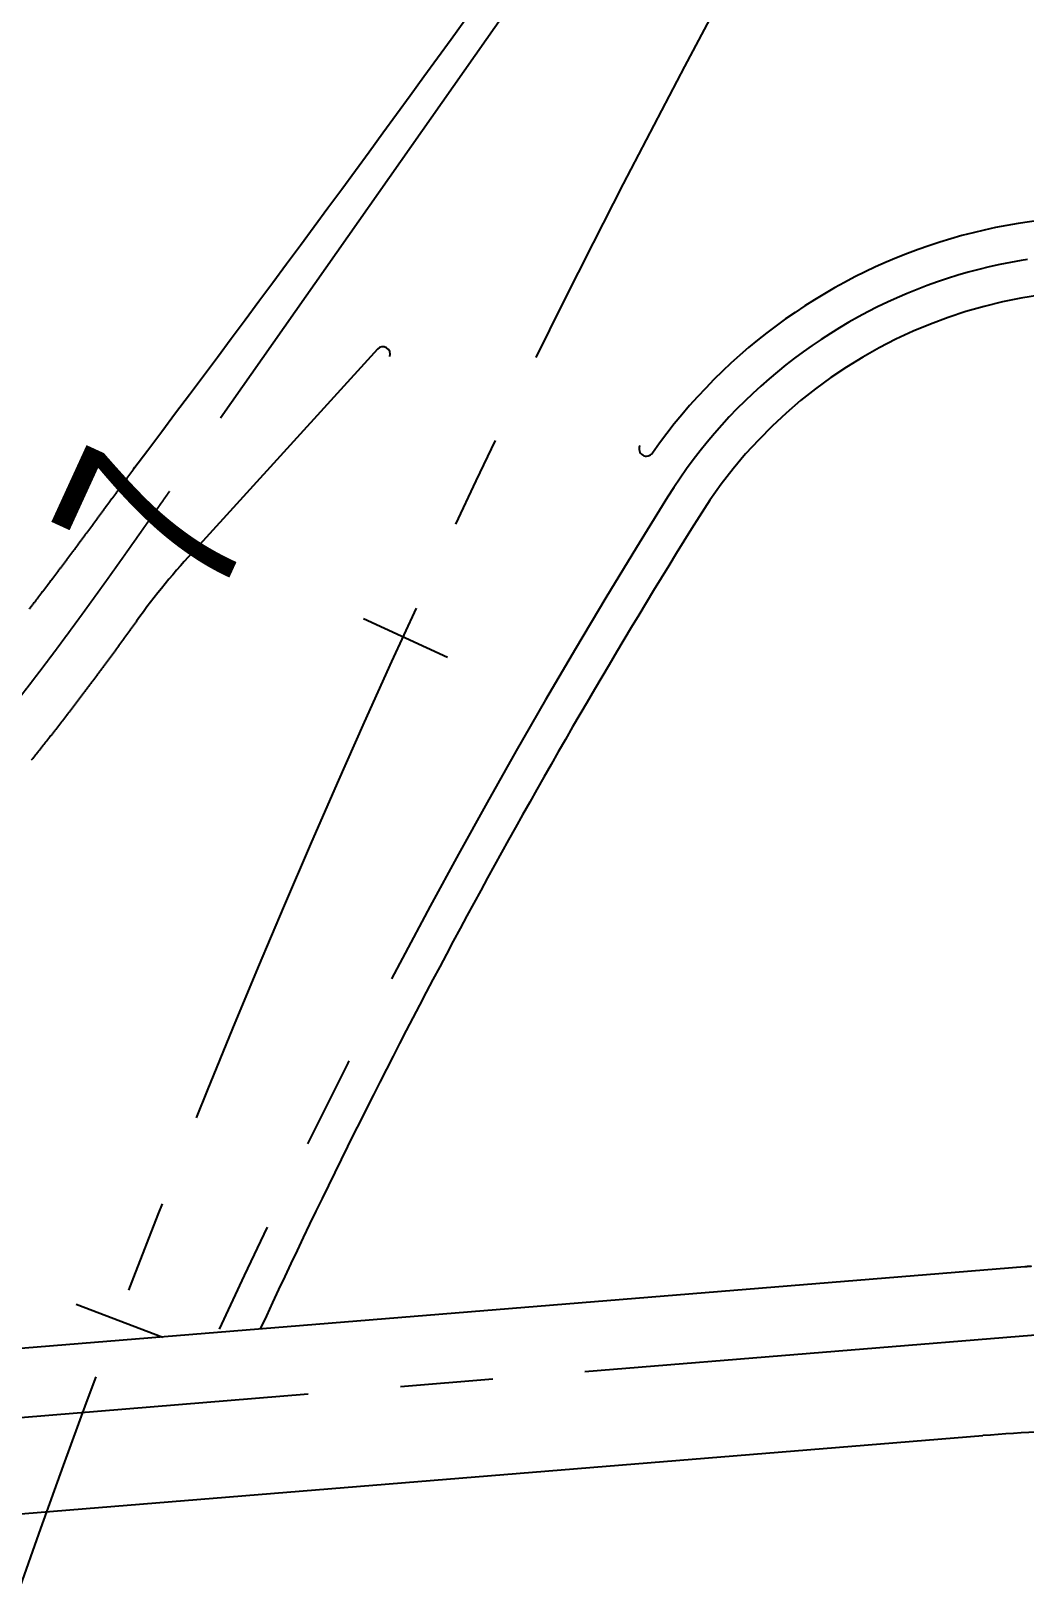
# Model space of a CAD drawing. Header units: millimetres. Extents: x 29316 to 52938, y 29851 to 35526.
# Drawn here: x 30795.2 to 30929.5, y 32415.5 to 32625.9 of the extents above; entities that cross this region are included whole.
import ezdxf
from ezdxf.enums import TextEntityAlignment as Align

# ---------------------------------------------------------------- set-up
doc = ezdxf.new("R2010")
doc.units = ezdxf.units.MM
doc.header["$MEASUREMENT"] = 0
doc.linetypes.add('CENTER2', pattern=[1.125, 0.75, -0.125, 0.125, -0.125])
doc.layers.get('0').update_dxf_attribs({"linetype": 'CONTINUOUS'})
for name, color, linetype in [('D-道路-车行道边线', 5, 'CONTINUOUS'), ('标注_桩号', 2, 'CONTINUOUS'), ('道路中线_A', 7, 'CONTINUOUS'), ('道路中线_C', 7, 'CONTINUOUS'), ('道路中线_E', 7, 'CONTINUOUS')]:
    doc.layers.add(name, color=color, linetype=linetype)
doc.styles.get("Standard").update_dxf_attribs({"font": 'rc9.shx', "width": 0.75, "height": 6, "bigfont": 'hztxt.shx'})

msp = doc.modelspace()

# ---------------------------------------------------------------- linework, layer by layer
at = {"color": 1, "linetype": 'CENTER2', "ltscale": 100}
msp.add_arc((32209.32, 31918.79), 1500, 86.4593, 174.46798, dxfattribs=at)
at = {"layer": 'D-道路-车行道边线'}
for p, q in [((30842.01, 32582.93), (30817.54, 32556.02)), ((30757.17, 32445.02), (30929.48, 32459.05)), ((30758.98, 32422.79), (30923.81, 32436.21))]:
    msp.add_line(p, q, dxfattribs=at)
at = {"layer": 'D-道路-车行道边线', "flags": 128}
for points in [[(30809.22, 32566.94), (30809.09, 32566.76, 0.000002), (30808.96, 32566.58, 0.000003), (30808.83, 32566.4, 0.000004), (30808.7, 32566.22, 0.000005), (30808.57, 32566.04, 0.000006), (30808.43, 32565.86, 0.000007), (30808.3, 32565.69, 0.000008), (30808.17, 32565.51, 0.000009), (30808.04, 32565.33, 0.00001), (30807.91, 32565.15, 0.000011), (30807.78, 32564.97, 0.000012), (30807.65, 32564.79, 0.000013), (30807.52, 32564.61, 0.000014), (30807.38, 32564.43, 0.000015), (30807.25, 32564.25, 0.000016), (30807.12, 32564.08, 0.000017), (30806.99, 32563.9, 0.000018), (30806.86, 32563.72, 0.000019), (30806.73, 32563.54, 0.00002), (30806.6, 32563.36, 0.000021), (30806.47, 32563.18, 0.000022), (30806.33, 32563, 0.000023), (30806.2, 32562.82, 0.000024), (30806.07, 32562.65, 0.000025), (30805.94, 32562.47, 0.000026), (30805.81, 32562.29, 0.000027), (30805.68, 32562.11, 0.000028), (30805.55, 32561.93, 0.00003), (30805.42, 32561.75, 0.000031), (30805.28, 32561.58, 0.000032), (30805.15, 32561.4, 0.000033), (30805.02, 32561.22, 0.000034), (30804.89, 32561.04, 0.000035), (30804.76, 32560.86, 0.000036), (30804.63, 32560.68, 0.000037), (30804.5, 32560.51, 0.000038), (30804.36, 32560.33, 0.000039), (30804.23, 32560.15, 0.00004), (30804.1, 32559.97, 0.000041), (30803.97, 32559.79, 0.000042), (30803.84, 32559.62, 0.000043), (30803.71, 32559.44, 0.000044), (30803.58, 32559.26, 0.000045), (30803.45, 32559.08, 0.000046), (30803.31, 32558.9, 0.000047), (30803.18, 32558.73, 0.000048), (30803.05, 32558.55, 0.000049), (30802.92, 32558.37, 0.00005), (30802.79, 32558.19, 0.000051), (30802.66, 32558.02, 0.000052), (30802.52, 32557.84, 0.000053), (30802.39, 32557.66, 0.000054), (30802.26, 32557.48, 0.000055), (30802.13, 32557.31, 0.000056), (30802, 32557.13, 0.000057), (30801.87, 32556.95, 0.000058), (30801.73, 32556.78, 0.00006), (30801.6, 32556.6, 0.000061), (30801.47, 32556.42, 0.000062), (30801.34, 32556.24, 0.000063), (30801.21, 32556.07, 0.000064), (30801.08, 32555.89, 0.000065), (30800.94, 32555.71, 0.000066), (30800.81, 32555.54, 0.000067), (30800.68, 32555.36, 0.000068), (30800.55, 32555.18, 0.000069), (30800.42, 32555.01, 0.00007), (30800.28, 32554.83, 0.000071), (30800.15, 32554.65, 0.000072), (30800.02, 32554.48, 0.000073), (30799.89, 32554.3, 0.000074), (30799.76, 32554.13, 0.000075), (30799.62, 32553.95, 0.000076), (30799.49, 32553.77, 0.000077), (30799.36, 32553.6, 0.000078), (30799.23, 32553.42, 0.000079), (30799.09, 32553.24, 0.00008), (30798.96, 32553.07, 0.000081), (30798.83, 32552.89, 0.000082), (30798.7, 32552.72, 0.000083), (30798.56, 32552.54, 0.000084), (30798.43, 32552.37, 0.000085), (30798.3, 32552.19, 0.000086), (30798.17, 32552.01, 0.000087), (30798.03, 32551.84, 0.000089), (30797.9, 32551.66, 0.00009), (30797.77, 32551.49, 0.000091), (30797.64, 32551.31, 0.000092), (30797.5, 32551.14, 0.000093), (30797.37, 32550.96, 0.000094), (30797.24, 32550.79, 0.000095), (30797.1, 32550.61, 0.000096), (30796.97, 32550.44, 0.000097), (30796.84, 32550.26, 0.000098), (30796.7, 32550.09, 0.000099), (30796.57, 32549.91, 0.0001), (30796.44, 32549.74, 0.000101), (30796.3, 32549.56, 0.000102), (30796.17, 32549.39, 0.000103), (30796.04, 32549.22, 0.000104), (30795.9, 32549.04, 0.000105), (30795.77, 32548.87, 0.000106), (30795.64, 32548.69, 0.000107), (30795.5, 32548.52, 0.000108), (30795.37, 32548.35, 0.000109), (30795.24, 32548.17, 0.00011), (30795.1, 32548, 0.000111), (30794.97, 32547.82, 0.000112)], [(30809.46, 32546.19), (30809.41, 32546.12, 0.000079), (30809.28, 32545.93, 0.00008), (30809.15, 32545.75, 0.000081), (30809.01, 32545.57, 0.000082), (30808.88, 32545.39, 0.000083), (30808.75, 32545.21, 0.000084), (30808.62, 32545.02, 0.000085), (30808.49, 32544.84, 0.000086), (30808.36, 32544.66, 0.000087), (30808.23, 32544.48, 0.000089), (30808.09, 32544.3, 0.00009), (30807.96, 32544.12, 0.000091), (30807.83, 32543.93, 0.000092), (30807.7, 32543.75, 0.000093), (30807.57, 32543.57, 0.000094), (30807.43, 32543.39, 0.000095), (30807.3, 32543.21, 0.000096), (30807.17, 32543.03, 0.000097), (30807.04, 32542.84, 0.000098), (30806.9, 32542.66, 0.000099), (30806.77, 32542.48, 0.0001), (30806.64, 32542.3, 0.000101), (30806.51, 32542.12, 0.000102), (30806.37, 32541.94, 0.000103), (30806.24, 32541.76, 0.000104), (30806.11, 32541.57, 0.000105), (30805.97, 32541.39, 0.000106), (30805.84, 32541.21, 0.000107), (30805.71, 32541.03, 0.000108), (30805.57, 32540.85, 0.000109), (30805.44, 32540.67, 0.00011), (30805.31, 32540.49, 0.000111), (30805.17, 32540.31, 0.000112), (30805.04, 32540.12, 0.000113), (30804.91, 32539.94, 0.000114), (30804.77, 32539.76, 0.000115), (30804.64, 32539.58, 0.000116), (30804.5, 32539.4, 0.000118), (30804.37, 32539.22, 0.000119), (30804.23, 32539.04, 0.00012), (30804.1, 32538.86, 0.000121), (30803.97, 32538.68, 0.000122), (30803.83, 32538.5, 0.000123), (30803.7, 32538.32, 0.000124), (30803.56, 32538.14, 0.000127), (30803.42, 32537.95, 0.00013), (30803.29, 32537.77, 0.000131), (30803.15, 32537.59, 0.000132), (30803.02, 32537.41, 0.000133), (30802.88, 32537.23, 0.000134), (30802.75, 32537.05, 0.000135), (30802.61, 32536.87, 0.000136), (30802.48, 32536.69, 0.000137), (30802.34, 32536.51, 0.000138), (30802.2, 32536.33, 0.000139), (30802.07, 32536.15, 0.000141), (30801.93, 32535.97, 0.000142), (30801.8, 32535.79, 0.000143), (30801.66, 32535.61, 0.000144), (30801.52, 32535.43, 0.000145), (30801.39, 32535.25, 0.000146), (30801.25, 32535.07, 0.000147), (30801.11, 32534.89, 0.000148), (30800.97, 32534.71, 0.000149), (30800.84, 32534.53, 0.00015), (30800.7, 32534.35, 0.000152), (30800.56, 32534.17, 0.000153), (30800.43, 32533.99, 0.000154), (30800.29, 32533.81, 0.000155), (30800.15, 32533.63, 0.000156), (30800.01, 32533.46, 0.000157), (30799.87, 32533.28, 0.000158), (30799.74, 32533.1, 0.000159), (30799.6, 32532.92, 0.00016), (30799.46, 32532.74, 0.000162), (30799.32, 32532.56, 0.000163), (30799.18, 32532.38, 0.000164), (30799.04, 32532.2, 0.000165), (30798.9, 32532.02, 0.000166), (30798.77, 32531.85, 0.000167), (30798.63, 32531.67, 0.000168), (30798.49, 32531.49, 0.000169), (30798.35, 32531.31, 0.000171), (30798.21, 32531.13, 0.000172), (30798.07, 32530.95, 0.000173), (30797.93, 32530.77, 0.000174), (30797.79, 32530.6, 0.000175), (30797.65, 32530.42, 0.000176), (30797.51, 32530.24, 0.000177), (30797.37, 32530.06, 0.000178), (30797.23, 32529.88, 0.000179), (30797.09, 32529.71, 0.000181), (30796.95, 32529.53, 0.000182), (30796.8, 32529.35, 0.000183), (30796.66, 32529.17, 0.000184), (30796.52, 32529, 0.000185), (30796.38, 32528.82, 0.000186), (30796.24, 32528.64, 0.000187), (30796.1, 32528.46, 0.000188), (30795.96, 32528.29, 0.00019), (30795.81, 32528.11, 0.000191), (30795.67, 32527.93, 0.000192), (30795.53, 32527.76, 0.000193), (30795.39, 32527.58, 0.00019), (30795.25, 32527.41, 0.00019)], [(30929.48, 32459.05, -0.000002), (30929.66, 32459.06, -0.000006), (30929.84, 32459.08, -0.00001), (30930.03, 32459.09, -0.000014), (30930.21, 32459.11, -0.000018), (30930.39, 32459.12, -0.000022)]]:
    msp.add_lwpolyline(points, format="xyb", dxfattribs=at)
at = {"layer": 'D-道路-车行道边线'}
for centre, radius, start, end in [((27741.19, 34879.75), 3842.12, 322.98671, 325.98039), ((30940.6, 32525.87), 75, 350.4411, 144.9861), ((30940.6, 32525.87), 65, 289.2418, 148.0178), ((30842.75, 32582.25), 1, 340.6548, 137.6906), ((30878.36, 32569.48), 1, 153.9467, 324.9861), ((31729.44, 32033.29), 995, 148.01778, 155.20044), ((30890.63, 32487.78), 100, 136.9619, 144.2584), ((30940.04, 32236.87), 200, 89.8882, 94.6545)]:
    msp.add_arc(centre, radius, start, end, dxfattribs=at)
at = {"layer": '标注_桩号'}
for p, q in [((30840.12, 32546.55), (30851.48, 32541.34)), ((30801.34, 32453.94), (30813.02, 32449.5))]:
    msp.add_line(p, q, dxfattribs=at)
at = {"layer": '道路中线_A', "color": 6, "linetype": 'CENTER2', "ltscale": 100}
msp.add_line((30757.92, 32435.75), (30946.73, 32451.12), dxfattribs=at)
at = {"layer": '道路中线_C', "color": 6, "linetype": 'CENTER2', "ltscale": 100}
for centre, radius, start, end in [((30940.6, 32525.87), 70, 274.683, 148.0178), ((31729.44, 32033.29), 1000, 148.01778, 155.33667)]:
    msp.add_arc(centre, radius, start, end, dxfattribs=at)
at = {"layer": '道路中线_E', "color": 6, "linetype": 'CENTER2', "ltscale": 100}
msp.add_line((30928.57, 32727.06), (30813.89, 32563.7), dxfattribs=at)
at = {"layer": '道路中线_E', "color": 6, "linetype": 'CENTER2', "ltscale": 100, "flags": 128}
msp.add_lwpolyline([(30813.89, 32563.7, 0.000001), (30813.76, 32563.51, 0.000002), (30813.63, 32563.33, 0.000003), (30813.51, 32563.15, 0.000004), (30813.38, 32562.97, 0.000005), (30813.25, 32562.79, 0.000006), (30813.12, 32562.61, 0.000007), (30813, 32562.42, 0.000008), (30812.87, 32562.24, 0.000009), (30812.74, 32562.06, 0.00001), (30812.61, 32561.88, 0.000011), (30812.48, 32561.7, 0.000012), (30812.36, 32561.51, 0.000013), (30812.23, 32561.33, 0.000014), (30812.1, 32561.15, 0.000015), (30811.97, 32560.97, 0.000016), (30811.85, 32560.79, 0.000017), (30811.72, 32560.6, 0.000018), (30811.59, 32560.42, 0.000019), (30811.46, 32560.24, 0.00002), (30811.34, 32560.06, 0.000021), (30811.21, 32559.88, 0.000022), (30811.08, 32559.7, 0.000023), (30810.95, 32559.51, 0.000024), (30810.82, 32559.33, 0.000025), (30810.7, 32559.15, 0.000026), (30810.57, 32558.97, 0.000027), (30810.44, 32558.79, 0.000028), (30810.31, 32558.61, 0.00003), (30810.18, 32558.42, 0.000031), (30810.06, 32558.24, 0.000032), (30809.93, 32558.06, 0.000033), (30809.8, 32557.88, 0.000034), (30809.67, 32557.7, 0.000035), (30809.54, 32557.52, 0.000036), (30809.42, 32557.33, 0.000037), (30809.29, 32557.15, 0.000038), (30809.16, 32556.97, 0.000039), (30809.03, 32556.79, 0.00004), (30808.9, 32556.61, 0.000041), (30808.77, 32556.43, 0.000042), (30808.65, 32556.25, 0.000043), (30808.52, 32556.06, 0.000044), (30808.39, 32555.88, 0.000045), (30808.26, 32555.7, 0.000046), (30808.13, 32555.52, 0.000047), (30808, 32555.34, 0.000048), (30807.88, 32555.16, 0.000049), (30807.75, 32554.98, 0.00005), (30807.62, 32554.79, 0.000051), (30807.49, 32554.61, 0.000052), (30807.36, 32554.43, 0.000053), (30807.23, 32554.25, 0.000054), (30807.1, 32554.07, 0.000055), (30806.98, 32553.89, 0.000056), (30806.85, 32553.71, 0.000057), (30806.72, 32553.53, 0.000058), (30806.59, 32553.35, 0.00006), (30806.46, 32553.16, 0.000061), (30806.33, 32552.98, 0.000062), (30806.2, 32552.8, 0.000063), (30806.07, 32552.62, 0.000064), (30805.94, 32552.44, 0.000065), (30805.81, 32552.26, 0.000066), (30805.69, 32552.08, 0.000067), (30805.56, 32551.9, 0.000068), (30805.43, 32551.72, 0.000069), (30805.3, 32551.54, 0.00007), (30805.17, 32551.36, 0.000071), (30805.04, 32551.18, 0.000072), (30804.91, 32550.99, 0.000073), (30804.78, 32550.81, 0.000074), (30804.65, 32550.63, 0.000075), (30804.52, 32550.45, 0.000076), (30804.39, 32550.27, 0.000077), (30804.26, 32550.09, 0.000078), (30804.13, 32549.91, 0.000079), (30804, 32549.73, 0.00008), (30803.87, 32549.55, 0.000081), (30803.74, 32549.37, 0.000082), (30803.61, 32549.19, 0.000083), (30803.48, 32549.01, 0.000084), (30803.35, 32548.83, 0.000085), (30803.22, 32548.65, 0.000086), (30803.09, 32548.47, 0.000087), (30802.96, 32548.29, 0.000089), (30802.83, 32548.11, 0.00009), (30802.7, 32547.93, 0.000091), (30802.57, 32547.75, 0.000092), (30802.44, 32547.57, 0.000093), (30802.31, 32547.39, 0.000094), (30802.18, 32547.21, 0.000095), (30802.05, 32547.03, 0.000096), (30801.92, 32546.85, 0.000097), (30801.78, 32546.67, 0.000098), (30801.65, 32546.49, 0.000099), (30801.52, 32546.31, 0.0001), (30801.39, 32546.13, 0.000101), (30801.26, 32545.96, 0.000102), (30801.13, 32545.78, 0.000103), (30801, 32545.6, 0.000104), (30800.87, 32545.42, 0.000105), (30800.73, 32545.24, 0.000106), (30800.6, 32545.06, 0.000107), (30800.47, 32544.88, 0.000108), (30800.34, 32544.7, 0.000109), (30800.21, 32544.52, 0.00011), (30800.08, 32544.34, 0.000111), (30799.94, 32544.17, 0.000112), (30799.81, 32543.99, 0.000113), (30799.68, 32543.81, 0.000114), (30799.55, 32543.63, 0.000115), (30799.41, 32543.45, 0.000116), (30799.28, 32543.27, 0.000118), (30799.15, 32543.09, 0.000119), (30799.02, 32542.92, 0.00012), (30798.88, 32542.74, 0.000121), (30798.75, 32542.56, 0.000122), (30798.62, 32542.38, 0.000123), (30798.49, 32542.2, 0.000124), (30798.35, 32542.02, 0.000125), (30798.22, 32541.85, 0.000126), (30798.09, 32541.67, 0.000127), (30797.95, 32541.49, 0.000128), (30797.82, 32541.31, 0.000129), (30797.69, 32541.14, 0.00013), (30797.55, 32540.96, 0.000131), (30797.42, 32540.78, 0.000132), (30797.29, 32540.6, 0.000133), (30797.15, 32540.43, 0.000134), (30797.02, 32540.25, 0.000135), (30796.88, 32540.07, 0.000136), (30796.75, 32539.89, 0.000137), (30796.62, 32539.72, 0.000138), (30796.48, 32539.54, 0.000139), (30796.35, 32539.36, 0.00014), (30796.21, 32539.19, 0.000141), (30796.08, 32539.01, 0.000142), (30795.94, 32538.83, 0.000143), (30795.81, 32538.66, 0.000144), (30795.67, 32538.48, 0.000145), (30795.54, 32538.3, 0.000146), (30795.4, 32538.13, 0.000148), (30795.27, 32537.95, 0.000149), (30795.13, 32537.77, 0.00015), (30795, 32537.6, 0.000151), (30794.86, 32537.42, 0.000152), (30794.73, 32537.24, 0.000153), (30794.59, 32537.07, 0.000154), (30794.45, 32536.89, 0.000155), (30794.32, 32536.72, 0.000156), (30794.18, 32536.54, 0.000157), (30794.05, 32536.37, 0.000158), (30793.91, 32536.19, 0.000159), (30793.77, 32536.01, 0.00016), (30793.64, 32535.84, 0.000161), (30793.5, 32535.66, 0.000162), (30793.36, 32535.49, 0.000163), (30793.23, 32535.31, 0.000164), (30793.09, 32535.14, 0.000165), (30792.95, 32534.96, 0.000166), (30792.82, 32534.79, 0.000167), (30792.68, 32534.61, 0.000168), (30792.54, 32534.44, 0.000169), (30792.4, 32534.27, 0.00017), (30792.27, 32534.09, 0.000171), (30792.13, 32533.92, 0.000172), (30791.99, 32533.74, 0.000173), (30791.85, 32533.57, 0.000174), (30791.71, 32533.39, 0.000175), (30791.58, 32533.22, 0.000177), (30791.44, 32533.05, 0.000178), (30791.3, 32532.87, 0.000179), (30791.16, 32532.7, 0.00018), (30791.02, 32532.53, 0.000181), (30790.88, 32532.35, 0.000182), (30790.74, 32532.18, 0.000183), (30790.6, 32532.01, 0.000184), (30790.47, 32531.83, 0.000185), (30790.33, 32531.66, 0.000186), (30790.19, 32531.49)], format="xyb", dxfattribs=at)

# ---------------------------------------------------------------- texts
at = {"layer": '标注_桩号', "width": 0.75}
msp.add_text('7', height=25, rotation=65.3694, dxfattribs=at).set_placement((30823.07, 32554.36), align=Align.CENTER)

doc.saveas('drawing.dxf')
